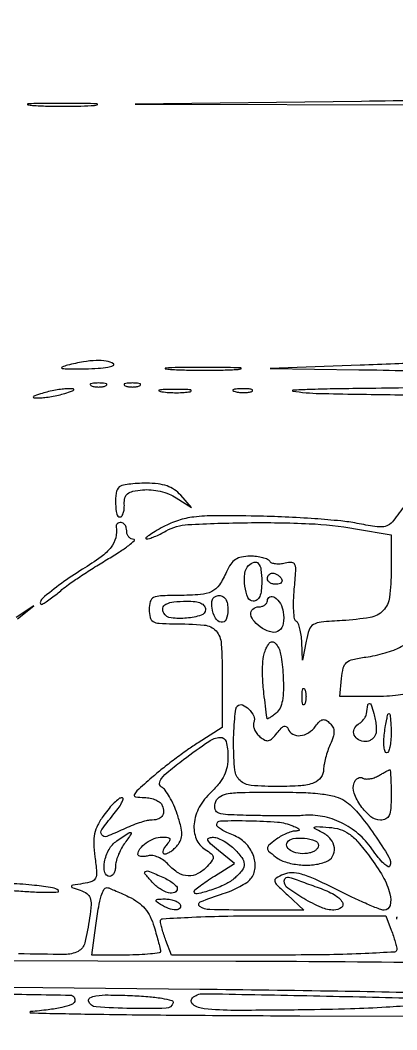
# Model space of a CAD drawing. Extents: x 24 to 1546, y 0 to 2379.
# Drawn here: x 319.1 to 386, y 1605.7 to 1785.4 of the extents above; entities that cross this region are included whole.
import ezdxf

# ---------------------------------------------------------------- set-up
doc = ezdxf.new("R2010")
doc.units = 0
doc.header["$MEASUREMENT"] = 0
doc.layers.get('0').update_dxf_attribs({"linetype": 'CONTINUOUS'})

msp = doc.modelspace()

# ---------------------------------------------------------------- linework, layer by layer
for points in [[(339.46395, 1554.999339, -0.000003), (282.698834, 1555.153426, -0.227171)], [(402.384875, 1771.321717, -0.001095), (379.715259, 1770.977596), (339.5, 1770.455192), (393.5, 1770.363778, 0.000746)], [(391.002177, 1724.469833, -0.001701), (385.682531, 1724.236565, -0.001088), (379.5, 1724), (363.5, 1723.422645), (379.25, 1723.211322, -0.002991), (387.872742, 1723.044028, -0.020715)], [(388.315002, 1719.99008, -0.003211), (380.25, 1719.863818, 0.002135), (374.724933, 1719.789216, 0.004447), (370.420312, 1719.674407, 0.004997), (367.506693, 1719.541593, 0.898827), (367.5, 1719.41025, 0.033904), (372.252963, 1718.983245, 0.002373), (385.64405, 1718.754623, 0.001796), (398.952226, 1718.638403, 0.887772)], [(387.860062, 1699.445778, 0.031838), (385.649584, 1696.640968, -0.080313), (384.726402, 1695.677549, -0.13314), (383.68844, 1695.260906, -0.068108), (382.110729, 1695.290902, -0.009841), (378.93369, 1695.851637, 0.024031), (376.031266, 1696.279395, 0.006591), (371.424271, 1696.672358, 0.006647), (366.184195, 1696.97986, 0.006889), (361, 1697.143449, 0.005017), (353.767423, 1697.199374, 0.02834), (349.91687, 1696.972054, 0.050082), (347.18761, 1696.374017, 0.043825), (344.5, 1695.226976, 0.009889), (343.031764, 1694.404247, 0.02268), (341.96875, 1693.714028, 0.045136), (341.429155, 1693.248869, 0.659168), (341.5, 1693.079631, 0.081557), (342.040519, 1693.163532, 0.017193), (342.940625, 1693.493251, 0.017583), (343.969531, 1693.953565, 0.015871), (345, 1694.5, -0.117617), (348.896098, 1695.642123, -0.0098), (359.492367, 1695.974952, -0.014132), (370.434027, 1695.794829, -0.031934), (378.668087, 1694.897345), (385, 1693.79469), (385, 1687.51979, -0.030411), (384.705409, 1682.680706, -0.163257), (383.583826, 1680.330495, -0.15943), (381.255726, 1679.101616, -0.028639), (376.316159, 1678.544979, 0.009335), (372.576834, 1678.269177, 0.107286), (371.179087, 1677.827525, 0.181471), (370.421457, 1676.913215, 0.037783), (369.881641, 1674.862517), (369.263282, 1671.5), (369.131641, 1674.690983, 0.024164), (369.018463, 1675.951466, 0.030423), (368.787195, 1677.100035, 0.031415), (368.483778, 1678.008524, 0.159349), (368.143917, 1678.411055, -0.221609), (367.833901, 1678.883153, -0.020578), (367.685621, 1680.307434, -0.023412), (367.657362, 1682.099484, -0.016188), (367.785921, 1684.123838, 0.006719), (368.053714, 1687.368193, 0.102941), (367.901862, 1688.475849, 0.308101), (367.347049, 1688.881772, 0.072547), (366.143, 1688.747646, -0.043158), (365.282402, 1688.600348, -0.052735), (364.466409, 1688.618399, -0.061708), (363.810198, 1688.786482, -0.162203), (363.441979, 1689.09388, 0.155467), (363.033705, 1689.443922, 0.037144), (362.176258, 1689.733827, 0.034662), (361.094696, 1689.93342, 0.028306), (359.919544, 1690, 0.047336), (358.415406, 1689.85728, 0.098752), (357.329676, 1689.415965, 0.097885), (356.49039, 1688.588866, 0.045933), (355.748916, 1687.25, -0.042924), (354.467677, 1684.903349, -0.131497), (353.121249, 1683.713477, -0.097447), (351.118545, 1683.163574, -0.017696), (347.25, 1683.015313, 0.009454), (344.033476, 1682.945102, 0.101866), (342.776531, 1682.632488, 0.218753), (342.188052, 1681.924217, 0.065734), (342, 1680.5, 0.056748), (342.159118, 1679.102552, 0.205298), (342.676365, 1678.395689, 0.11895), (343.752444, 1678.065976, 0.014331), (346.25, 1677.986345, -0.020415), (351.786365, 1677.742379, -0.192283), (353.872761, 1676.696196, -0.168277), (354.812459, 1674.427224, -0.014857), (354.998212, 1668.133369), (354.996424, 1659.5), (350.723416, 1656.800651, 0.013043), (348.799981, 1655.514189, 0.007409), (346.537888, 1653.86346, 0.007394), (344.30693, 1652.131969, 0.012099), (342.475204, 1650.592277, 0.003414), (339.821198, 1648.217076, 0.119313), (339.355831, 1647.531638, 0.483947), (339.58411, 1647.152963, 0.027782), (341.143011, 1647.041627, -0.048974), (342.19392, 1646.921709, -0.053701), (343.167701, 1646.600321, -0.06061), (343.926396, 1646.138128, -0.13485), (344.32411, 1645.597766, -0.086714), (344.539494, 1644.498083, -0.176251), (344.259125, 1643.675526, -0.15803), (343.48336, 1643.16737, -0.066709), (342.234462, 1643, 0.065709), (341.465924, 1642.898562, 0.015188), (340.213383, 1642.52092, 0.015428), (338.786234, 1641.993394, 0.014539), (337.365372, 1641.369091, -0.018073), (334.451643, 1640.113338, -0.340837), (333.555708, 1640.37699, -0.325247), (333.55694, 1641.334778, -0.017329), (335.547795, 1643.874432, 0.018046), (336.486003, 1645.074806, 0.037987), (337.105367, 1646.081864, 0.066767), (337.348272, 1646.763942, 0.476775), (337.156988, 1647, 0.166448), (336.632001, 1646.820254, 0.026098), (335.791834, 1646.095285, 0.026593), (334.857583, 1645.099469, 0.020394), (333.943119, 1643.920118, 0.035336), (332.865581, 1642.155225, 0.066618), (332.30306, 1640.587235, 0.061253), (332.147012, 1638.839682, 0.025737), (332.347159, 1636.483852, -0.012011), (332.652351, 1633.775089, -0.127325), (332.471223, 1632.688087, -0.210927), (331.811082, 1632.089379, -0.041735), (330.222134, 1631.704823, 0.003225), (328.401134, 1631.410051, 0.260162), (328.184407, 1631.236232, 0.426057), (328.272573, 1631.038669, 0.005121), (329.743442, 1630.526173, -0.064424), (330.93388, 1629.945678, -0.166517), (331.510855, 1629.199816, -0.101105), (331.663513, 1628.003156, -0.015991), (331.410069, 1625.635084, -0.025053), (330.561353, 1621.190743, -0.218956), (329.346274, 1619.656724, -0.118793), (327.006252, 1619.100641, -0.005484), (318.76875, 1619.217074)], [(318.593164, 1678.83544), (321.5, 1681.17088), (318.34563, 1679.08544, -0.035106)], [(316.239448, 1630.514094, -0.014116), (319.213687, 1630.374547, 0.007548), (321.965569, 1630.209185, 0.014531), (324.173818, 1630.174156, 0.012909), (325.782107, 1630.236934, 0.643991), (325.867397, 1630.462373, 0.160492), (324.837114, 1630.985639, 0.011647), (321.632196, 1631.399333, 0.014072), (317.458205, 1631.721098, 0.007368)], [(386.035749, 1625.406726, -0.073314), (386, 1625.649223, -0.396601), (386.133622, 1625.791185, -0.002488)], [(308.305629, 1618), (357.402814, 1617.912549, -0.00233), (391.945834, 1617.690039, -0.013328), (410.266134, 1616.998021, -0.016923), (421.427157, 1615.897881, -0.322658), (423.833142, 1613.627905, -0.113998), (423.769217, 1611.889796, -0.240139), (422.887584, 1610.914754, -0.118948), (420.973856, 1610.669368, -0.022974), (417.5, 1611.212863, 0.043013), (413.700166, 1611.6524, 0.001083), (396.32814, 1612.121944, 0.002253), (375.514326, 1612.54559, 0.001385), (351, 1612.866158), (289.5, 1613.5)], [(314.188104, 1612.06001, -0.003315), (327.971083, 1611.857971, -0.504162), (328.754682, 1610.75, -0.23244), (328.201827, 1610.18569, -0.02766), (326.471894, 1609.681535, -0.025574), (324.053115, 1609.248547, -0.012342), (320.921349, 1608.930158, 0.950471), (320.92736, 1608.697742, 0.002309), (331.909709, 1608.474786, 0.002097), (348.049802, 1608.289389, 0.001008), (368.75, 1608.180158), (424, 1608), (424, 1603.833333, 0.013553)]]:
    msp.add_lwpolyline(points, format="xyb")
for points in [[(321.286513, 1770.259922, 0.009604), (323.881008, 1770.147631, 0.006105), (326.904699, 1770.11184, 0.006131), (329.873938, 1770.149357, 0.011299), (332.286513, 1770.264024, 0.099936), (332.763171, 1770.395585, 0.764402), (332.737288, 1770.521315, 0.012902), (330.449157, 1770.605233, 0.002807), (326.5, 1770.625933, 0.002694), (322.559407, 1770.603228, 0.014736), (320.431038, 1770.516725, 0.85479), (320.42035, 1770.392998, 0.045022)], [(327.5, 1724.007982, 0.041085), (326.499501, 1723.666635, 0.733967), (326.52297, 1723.446994, 0.050698), (327.635212, 1723.339079, 0.003883), (330.648026, 1723.376297, 0.011554), (332.930906, 1723.475034, 0.025928), (334.652837, 1723.679477, 0.049106), (335.618503, 1723.944814, 0.615179), (335.648026, 1724.234687, 0.102996), (334.377315, 1724.71882, 0.046675), (332.592098, 1724.835857, 0.036227), (330.313628, 1724.606699, 0.018504)], [(345.789188, 1723.258586, 0.008711), (348.612159, 1723.14806, 0.005503), (351.908478, 1723.112769, 0.005525), (355.149843, 1723.149556, 0.010124), (357.789188, 1723.262181, 0.088327), (358.319858, 1723.391534, 0.788092), (358.297449, 1723.515128, 0.011688), (355.807799, 1723.597762, 0.002526), (351.5, 1723.618236, 0.002432), (347.200814, 1723.596037, 0.013217), (344.872449, 1723.511106, 0.86599), (344.862628, 1723.389364, 0.041857)], [(331.75, 1720.337719, 0.057986), (332.320008, 1720.181385, 0.037979), (333, 1720.12966, 0.037979), (333.679992, 1720.181385, 0.057986), (334.25, 1720.337719, 0.174857), (334.459382, 1720.525001, 0.447206), (334.398438, 1720.693942, 0.078554), (333.89144, 1720.810911, 0.017491), (333, 1720.842105, 0.017491), (332.10856, 1720.810911, 0.078554), (331.601562, 1720.693942, 0.447206), (331.540618, 1720.525001, 0.174857)], [(337.75, 1720.337719, 0.057986), (338.320008, 1720.181385, 0.037979), (339, 1720.12966, 0.037979), (339.679992, 1720.181385, 0.057986), (340.25, 1720.337719, 0.174857), (340.459382, 1720.525001, 0.447206), (340.398438, 1720.693942, 0.078554), (339.89144, 1720.810911, 0.017491), (339, 1720.842105, 0.017491), (338.10856, 1720.810911, 0.078554), (337.601562, 1720.693942, 0.447206), (337.540618, 1720.525001, 0.174857)], [(323, 1719, 0.004595), (321.660122, 1718.557279, 0.172749), (321.413781, 1718.36194, 0.574334), (321.487696, 1718.221484, 0.010926), (322.5, 1718.19936, 0.0298), (323.443967, 1718.255671, 0.014229), (324.646875, 1718.434548, 0.01405), (325.896643, 1718.693325, 0.019418), (327, 1719, 0.004595), (328.339878, 1719.442721, 0.172749), (328.586219, 1719.63806, 0.574334), (328.512304, 1719.778516, 0.010926), (327.5, 1719.80064, 0.0298), (326.556033, 1719.744329, 0.014229), (325.353125, 1719.565452, 0.01405), (324.103357, 1719.306675, 0.019418)], [(344.26375, 1719.282419, 0.022548), (345.485188, 1719.153707, 0.015659), (346.872547, 1719.114038, 0.015827), (348.209518, 1719.160023, 0.031163), (349.26375, 1719.296069, 0.248898), (349.455688, 1719.450815, 0.49082), (349.374351, 1719.596853, 0.030832), (348.29708, 1719.692368, 0.00738), (346.5, 1719.713986, 0.006817), (344.711719, 1719.684722, 0.040183), (343.780601, 1719.581582, 0.720633), (343.761725, 1719.438612, 0.075924)], [(357.269032, 1719.307009, 0.037336), (358.036634, 1719.167106, 0.029507), (358.880008, 1719.127736, 0.030339), (359.671085, 1719.185595, 0.06278), (360.269032, 1719.344063, 0.31318), (360.386009, 1719.52287, 0.333666), (360.257153, 1719.684921, 0.052471), (359.580113, 1719.787295, 0.014395), (358.5, 1719.805051, 0.012823), (357.431793, 1719.764444, 0.080377), (356.900903, 1719.643467, 0.597527), (356.883358, 1719.48334, 0.087174)], [(336.666667, 1702.333333, 0.162313), (336.127459, 1701.254735, 0.043093), (336.019034, 1699.307644, 0.042805), (336.231137, 1697.48835, 0.35632), (336.829401, 1697, 0.245069), (337.141531, 1697.162762, 0.072054), (337.391841, 1697.660938, 0.054262), (337.549378, 1698.388154, 0.035062), (337.579401, 1699.25, -0.069093), (337.698882, 1700.409387, -0.166518), (338.158762, 1701.125811, -0.11755), (339.087711, 1701.558721, -0.026609), (340.820774, 1701.818637, -0.046052), (342.331559, 1701.824109, -0.035408), (343.96097, 1701.562487, -0.03568), (345.520581, 1701.077786, -0.049784), (346.820774, 1700.413835), (349.5, 1698.690397), (347.595012, 1700.845198, 0.060707), (346.470631, 1701.842529, 0.06607), (345.169999, 1702.507094, 0.056028), (343.565678, 1702.880172, 0.029145), (341.511679, 1703, 0.014768), (339.862818, 1702.951289, 0.019421), (338.364889, 1702.804167, 0.017202), (337.149059, 1702.594034, 0.145989)], [(336.118421, 1695.25, -0.096783), (336.047228, 1693.293013, -0.109948), (335.234982, 1691.604402, -0.069037), (333.436495, 1689.875823, -0.018684), (330.146782, 1687.671461, 0.019125), (326.399863, 1685.155944, 0.021568), (323.008743, 1682.454834, 0.201047), (322.630803, 1681.68863, 0.593698), (323, 1681.456808, 0.02265), (323.714598, 1681.901, 0.009215), (324.646875, 1682.56638, 0.009096), (325.624422, 1683.319581, 0.011457), (326.5, 1684.053482, -0.026671), (327.645569, 1684.955825, -0.006132), (329.675, 1686.348981, -0.00632), (332.056252, 1687.897855, -0.006131), (334.5, 1689.402145, 0.008645), (336.717407, 1690.782533, 0.018451), (338.370313, 1691.940254, 0.027115), (339.342873, 1692.762962, 0.677988), (339.25, 1692.997429, -0.119167), (338.773226, 1693.113736, -0.100439), (338.367188, 1693.43987, -0.092011), (338.094511, 1693.926904, -0.081904), (338, 1694.5, 0.064853), (337.925306, 1695.073457, 0.082425), (337.70625, 1695.559375, 0.098894), (337.381354, 1695.884432, 0.148195), (337, 1696, 0.075146), (336.626809, 1695.943594, 0.101574), (336.328536, 1695.779687, 0.119953), (336.151665, 1695.535622, 0.137085)], [(362, 1685.5, -0.025511), (361.918107, 1683.895967, -0.075863), (361.642857, 1682.833333, -0.129352), (361.169448, 1682.226074, -0.164293), (360.5, 1682, -0.303387), (359.54437, 1682.638635, -0.065524), (359.003025, 1684.659855, -0.061334), (358.984237, 1686.919873, -0.169392), (359.666667, 1688.333333, -0.11722), (360.643661, 1688.935056, -0.309478), (361.393764, 1688.71805, -0.142498), (361.870417, 1687.60875, -0.030696)], [(365.5, 1686, -0.139169), (365.607943, 1685.620352, -0.191142), (365.478525, 1685.29375, -0.138808), (365.110654, 1685.073267, -0.066118), (364.559017, 1685, -0.062283), (363.962904, 1685.074545, -0.080552), (363.457961, 1685.29375, -0.097988), (363.120018, 1685.618621, -0.153634), (363, 1686, -0.092995), (363.071618, 1686.381732, -0.096318), (363.276414, 1686.70625, -0.099231), (363.581949, 1686.923444, -0.105429), (363.940983, 1687, -0.089642), (364.346558, 1686.926698, -0.053229), (364.7871, 1686.70625, -0.051032), (365.193797, 1686.382515, -0.06081)], [(356, 1680.416667, -0.099758), (355.665004, 1678.754328, -0.341983), (354.766881, 1678.247168, -0.246964), (353.754387, 1678.984177, -0.077969), (353.180449, 1680.828328, -0.049589), (353.135679, 1681.780163, -0.118091), (353.334992, 1682.454992, -0.155126), (353.772879, 1682.855398, -0.108654), (354.430449, 1683, -0.129929), (355.099007, 1682.823287, -0.12769), (355.598108, 1682.338523, -0.093042), (355.902284, 1681.531429, -0.043744)], [(365.834665, 1680.056337, -0.07229), (365.836649, 1678.017981, -0.193672), (365.121157, 1676.785447, -0.218361), (363.827713, 1676.479518, -0.090377), (362.117898, 1677.158445, -0.069494), (360.68892, 1678.354774, -0.144886), (360.06667, 1679.652027, -0.260276), (360.41067, 1680.595083, -0.179845), (361.5, 1681, 0.070529), (362.073262, 1681.081267, 0.086171), (362.559375, 1681.318229, 0.100211), (362.884375, 1681.670216, 0.137303), (363, 1682.083333, -0.292727), (363.443046, 1682.775244, -0.269366), (364.291878, 1682.694764, -0.107859), (365.313104, 1681.565354, -0.094013)], [(352, 1680.5, -0.329698), (351.244886, 1679.47932, -0.052762), (348.655179, 1678.977322, -0.050867), (345.905169, 1679.020238, -0.228868), (344.586203, 1679.86052, -0.196935), (344.436353, 1680.762224, -0.219336), (344.971097, 1681.456886, -0.094816), (346.367434, 1681.879431, -0.026201), (348.666667, 1682, -0.027804), (350.176427, 1681.915981, -0.078075), (351.194444, 1681.6375, -0.128843), (351.781881, 1681.163308, -0.160198)], [(365.795133, 1668.830897, -0.015698), (365.854327, 1666.15396, -0.043197), (365.674189, 1664.275906, -0.063957), (365.24976, 1662.949573, -0.110605), (364.545133, 1662.037457, -0.014981), (363.948539, 1661.57179, -0.028667), (363.438955, 1661.241205, -0.035719), (363.062795, 1661.061, -0.48631), (362.949183, 1661.127555, -0.005737), (362.397849, 1665.546348, -0.017064), (362.158476, 1668.588264, -0.024757), (362.169937, 1670.836092, -0.047862), (362.438866, 1672.612444, -0.102203), (363.351232, 1674.503102, -0.471515), (364.404265, 1674.541337, -0.137906), (365.360914, 1672.570009, -0.031065)], [(389.591266, 1670.845382, -0.008339), (389.298637, 1669.192658, -0.010283), (388.968592, 1667.662853, -0.008832), (388.643792, 1666.394614, -0.07142), (388.404441, 1665.845382, -0.210118), (387.920956, 1665.51247, -0.015), (386.271668, 1665.248331, -0.019071), (384.215996, 1665.061433, -0.013133), (381.877625, 1665), (375.873283, 1665), (376.186642, 1668.25, -0.036021), (376.503492, 1670.116744, -0.153444), (377.082556, 1671.072645, -0.126073), (378.17243, 1671.627364, -0.021111), (380.5, 1672.045534, 0.019244), (382.178112, 1672.34056, 0.016653), (383.9125, 1672.775697, 0.016971), (385.458103, 1673.276007, 0.045991), (386.5, 1673.765125, -0.030951), (388.600387, 1674.829263, -0.299484), (389.537214, 1674.663716, -0.227063), (389.926499, 1673.652171, -0.019848)], [(369.662281, 1663.75, -0.174857), (369.474999, 1663.540618, -0.447206), (369.306058, 1663.601562, -0.078554), (369.189089, 1664.10856, -0.017491), (369.157895, 1665, -0.017491), (369.189089, 1665.89144, -0.078554), (369.306058, 1666.398438, -0.447206), (369.474999, 1666.459382, -0.174857), (369.662281, 1666.25, -0.057986), (369.818615, 1665.679992, -0.037979), (369.87034, 1665, -0.037979), (369.818615, 1664.320008, -0.057986)], [(360.60495, 1660.412899, 0.122694), (360.533723, 1659.833116, 0.068267), (360.716616, 1659.140735, 0.061532), (361.111657, 1658.44674, 0.059489), (361.667653, 1657.86086, 0.051437), (362.543429, 1657.274554, 0.178145), (363.208505, 1657.184511, 0.144967), (363.859897, 1657.545418, 0.030546), (364.722965, 1658.537747, -0.026289), (365.440797, 1659.377407, -0.116725), (365.980688, 1659.729967, -0.255068), (366.388815, 1659.66687, -0.140736), (366.698085, 1659.25, 0.182363), (367.515873, 1658.316487, 0.149305), (368.82628, 1658.058758, 0.116972), (370.31762, 1658.578101, 0.091883), (371.572437, 1659.75, -0.035329), (372.283316, 1660.582211, -0.148086), (372.854606, 1660.893715, -0.186061), (373.423829, 1660.800249, -0.062005), (374.105554, 1660.277126, -0.07859), (374.646184, 1659.54425, -0.11576), (374.841886, 1658.772092, -0.084416), (374.697038, 1657.818243, -0.027104), (374.172874, 1656.480073, 0.023241), (373.723815, 1655.359198, 0.018804), (373.344532, 1654.119809, 0.019197), (373.081313, 1652.948121, 0.045679), (373, 1652.059936, -0.158064), (372.5302, 1650.610959, -0.145618), (371.285473, 1649.655793, -0.073749), (368.959633, 1649.140349, -0.017717), (365, 1649, -0.019716), (360.112473, 1649.192802, -0.169164), (358.139471, 1650.059753, -0.183461), (357.216402, 1651.928745, -0.023969), (357, 1656.440322, -0.009832), (357.047851, 1658.873495, -0.013991), (357.193285, 1661.030963, -0.009928), (357.397875, 1662.79991, -0.164048), (357.657991, 1663.324657, -0.293178), (358.559483, 1663.521545, -0.10641), (359.714598, 1662.785433, -0.092471), (360.57303, 1661.549294, -0.199843)], [(382.225282, 1658.25, -0.086674), (381.957498, 1657.772212, -0.068361), (381.523194, 1657.367188, -0.068229), (380.994812, 1657.093599, -0.08559), (380.452028, 1657, -0.127071), (379.222588, 1657.31758, -0.165743), (378.447137, 1658.17245, -0.193506), (378.419979, 1659.219292, -0.166738), (379.121885, 1660.075329, 0.045065), (379.658408, 1660.477841, 0.041211), (380.131897, 1660.981322, 0.043729), (380.478781, 1661.505127, 0.094658), (380.625, 1661.963525, -0.011727), (380.850187, 1663.52228, -0.358235), (381.127017, 1663.76307, -0.328614), (381.44274, 1663.543769, -0.010914), (381.931951, 1662, -0.026422), (382.180001, 1660.951127, -0.025338), (382.320311, 1659.867188, -0.026205), (382.345138, 1658.900053, -0.077956)], [(385, 1658.5, -0.021529), (384.942214, 1657.158554, -0.034612), (384.765235, 1656.028125, -0.038489), (384.511037, 1655.210524, -0.307262), (384.200801, 1655, -0.335283), (383.916097, 1655.215092, -0.041434), (383.756394, 1656.028125, -0.035585), (383.711167, 1657.158231, -0.021273), (383.810207, 1658.5, -0.010324), (383.995004, 1659.841768, -0.016747), (384.213521, 1660.971875, -0.010728), (384.438973, 1661.869979, -0.337893), (384.609406, 1662, -0.368991), (384.764547, 1661.867463, -0.011422), (384.885263, 1660.971875, -0.017314), (384.971889, 1659.841922, -0.010473)], [(356, 1654.40121, -0.043387), (355.837186, 1652.528446, -0.066303), (355.346919, 1650.975785, -0.062133), (354.43959, 1649.536164, -0.033253), (353, 1648, 0.078461), (350.908276, 1645.320562, 0.101519), (349.977211, 1642.35164, 0.123402), (350.364157, 1639.683435, 0.157014), (351.959938, 1637.792946, -0.025406), (353.071645, 1637.017528, -0.201869), (353.372379, 1636.483108, -0.192022), (353.208157, 1635.878562, -0.022727), (352.30495, 1634.784472, -0.084497), (350.661892, 1633.491718, -0.135421), (348.935272, 1633.08955, -0.12806), (347.177156, 1633.623967, -0.071472), (345.444309, 1635.061538, 0.051882), (344.586473, 1635.831644, 0.054235), (343.600603, 1636.395494, 0.059629), (342.622086, 1636.689675, 0.107588), (341.789322, 1636.655157, -0.035441), (341.103507, 1636.526868, -0.061718), (340.525613, 1636.532189, -0.093398), (340.137669, 1636.66021, -0.272939), (340, 1636.89362, -0.169621), (340.35935, 1637.92242, -0.069001), (341.448196, 1638.959235, -0.064696), (342.890775, 1639.735988, -0.091433), (344.322445, 1640, -0.025587), (345.325244, 1639.948649, -0.267146), (345.646949, 1639.716825, -0.26035), (345.612824, 1639.316897, -0.024557), (345, 1638.5, 0.037052), (344.585453, 1637.917672, 0.095981), (344.407958, 1637.436222, 0.208269), (344.485192, 1637.132271, 0.231849), (344.755111, 1637, 0.110156), (345.227217, 1637.105288, 0.038664), (345.834952, 1637.450151, 0.036139), (346.466435, 1637.946023, 0.03505), (347.026913, 1638.532428, 0.080804), (347.598144, 1639.504092, 0.095261), (347.789149, 1640.552193, 0.061232), (347.60553, 1641.935161, 0.016117), (346.973153, 1644.081346, 0.024286), (346.35847, 1645.678744, 0.026697), (345.608513, 1647.157773, 0.02747), (344.83807, 1648.339934, 0.10743), (344.188996, 1648.914109, -0.29128), (343.845767, 1649.551878, -0.151898), (344.189344, 1650.42562, -0.051924), (345.478506, 1651.729041, -0.009762), (348.1152, 1653.807777, -0.011167), (352.590626, 1657.04192, -0.13285), (354.588667, 1657.747072, -0.360185), (355.657556, 1656.98991, -0.065855)], [(385, 1647.5, -0.014417), (384.930185, 1645.079309, -0.084957), (384.645278, 1643.84682, -0.17816), (384.069576, 1643.227979, -0.117759), (383.11501, 1643, -0.175235), (381.390372, 1643.623584, -0.06545), (379.616373, 1645.542462, -0.065634), (378.405164, 1647.844238, -0.181897), (378.41695, 1649.64417, -0.072916), (378.709331, 1650.164455, -0.102633), (379.112251, 1650.50986, -0.124059), (379.559883, 1650.627639, -0.141943), (379.985017, 1650.50926, 0.12209), (380.49422, 1650.345813, 0.053527), (381.207051, 1650.373863, 0.048562), (381.995561, 1650.569609, 0.046774), (382.74208, 1650.915469, -0.004545), (383.433726, 1651.30987, -0.006431), (384.057049, 1651.647399, -0.003879), (384.585882, 1651.919815, -0.086937), (384.75, 1651.969591, -0.429778), (384.850975, 1651.886121, -0.003079), (384.926562, 1650.669192, -0.00876), (384.982044, 1649.223409, -0.005209)], [(376.76007, 1646.4555, -0.067838), (379.101359, 1644.289705, -0.020928), (382.004849, 1640.446451, -0.014384), (384.604087, 1636.44767, -0.220829), (384.78479, 1634.854371, -0.480318), (384.446841, 1634.729672, -0.053914), (383.694954, 1635.301013, -0.034687), (382.697149, 1636.385194, -0.017146), (381.578613, 1637.886562, 0.063509), (379.162854, 1640.570492, 0.06433), (376.1606, 1642.548673, 0.065532), (372.807622, 1643.671908, 0.070513), (369.362741, 1643.849742, -0.019345), (368.246337, 1643.79328, -0.002735), (365.944993, 1643.778603, -0.003114), (363.220131, 1643.793102, -0.002647), (360.34362, 1643.841556, -0.005488), (355.989044, 1643.985803, -0.067727), (354.359744, 1644.281172, -0.242604), (353.73662, 1644.910809, -0.140913), (353.710251, 1646, -0.162895), (354.422035, 1647.089426, -0.121608), (355.737137, 1647.687923, -0.041996), (358.297069, 1647.947653, -0.004293), (364.394125, 1648, -0.007763), (369.390475, 1647.92242, -0.023305), (372.792016, 1647.657745, -0.034096), (375.175507, 1647.193366, -0.087832)], [(367.5, 1642, -0.011786), (368.425805, 1641.576047, -0.170312), (368.676075, 1641.323268, -0.492085), (368.58494, 1641.144551, -0.034909), (367.94113, 1641.070285, 0.06623), (367.206672, 1640.938666, 0.028043), (366.269971, 1640.580021, 0.027141), (365.298772, 1640.079329, 0.031918), (364.44113, 1639.5, 0.015336), (363.227235, 1638.501045, 0.216165), (363, 1638, 0.216165), (363.227235, 1637.498955, 0.015336), (364.44113, 1636.5, 0.088776), (366.237684, 1635.562836, 0.051189), (368.6348, 1635.073326, 0.049848), (371.176786, 1635.074503, 0.066681), (373.418213, 1635.606989, 0.163247), (374.605435, 1636.586942, 0.172815), (374.926857, 1638.059819, 0.141755), (374.244949, 1639.632945, 0.104094), (372.75, 1640.823902, -0.00815), (371.404592, 1641.526999, -0.548033), (371.389428, 1641.742419, -0.174658), (371.770042, 1641.857071, -0.003016), (373.966602, 1641.726717, -0.057042), (375.923724, 1641.372059, -0.083124), (377.4922, 1640.596725, -0.05867), (379.077693, 1639.142709, -0.016076), (381.211565, 1636.5, -0.032639), (383.522322, 1632.987355, -0.063994), (384.789026, 1629.895206, -0.125006), (384.814271, 1627.836894, -0.345531), (383.75, 1626.995516, -0.096839), (382.949269, 1627.149088, -0.006217), (380.742728, 1628.069014, -0.008905), (378.129148, 1629.252635, -0.006505), (375.267797, 1630.656272, 0.009476), (371.469613, 1632.491547, 0.038116), (369.05443, 1633.38678, 0.065711), (367.308225, 1633.646301, 0.109435), (365.857676, 1633.349697, 0.02903), (364.549647, 1632.67247, 0.3175), (364.321146, 1632.16099, 0.151495), (364.678004, 1631.500605, 0.006749), (366.579661, 1629.688941), (369.479563, 1627), (359.539782, 1627, -0.005916), (352.780474, 1627.079975, -0.142721), (350.998116, 1627.645397, -0.602791), (351.084032, 1628.46174, -0.017977), (355.170008, 1629.93035, 0.023247), (356.662402, 1630.484578, 0.022573), (358.112001, 1631.179827, 0.02316), (359.32802, 1631.906525, 0.073408), (360.031675, 1632.538166, 0.155317), (360.82383, 1634.495553, 0.113676), (360.471248, 1636.828421, 0.102833), (359.071984, 1638.957983, 0.106298), (356.954871, 1640.323136, -0.021634), (355.823048, 1640.807256, -0.030775), (354.867993, 1641.340193, -0.031264), (354.172543, 1641.850476, -0.222379), (354, 1642.219238, -0.408653), (354.669724, 1642.901825, -0.008816), (359.801992, 1642.90897, -0.015972), (364.806614, 1642.667658, -0.081614)], [(337.556704, 1638.777494, 0.032678), (336.960821, 1637.796096, 0.027309), (336.457282, 1636.68571, 0.028182), (336.108956, 1635.615973, 0.0647), (336, 1634.777494, -0.054303), (335.92593, 1634.097501, -0.073999), (335.70625, 1633.522139, -0.093637), (335.381565, 1633.136022, -0.172913), (335, 1633, -0.347811), (334.095636, 1633.715671, -0.107158), (334.061375, 1635.577053, -0.077568), (334.870423, 1637.793983, -0.114739), (336.25, 1639.325576, -0.002766), (338.353148, 1640.775429, -0.254058), (338.712886, 1640.811682, -0.473024), (338.786279, 1640.565716, -0.00433)], [(357, 1638, -0.030866), (358.460304, 1636.347346, -0.154857), (358.883782, 1635.203942, -0.178939), (358.540851, 1634.121096, -0.044153), (357.25, 1632.732899, -0.072684), (355.544111, 1631.594763, -0.030191), (352.968321, 1630.557339, -0.025361), (350.537576, 1629.879876, -0.480558), (350, 1630.310032, -0.223419), (350.138645, 1630.604825, -0.009681), (351.055287, 1631.334322, -0.014906), (352.215823, 1632.168153, -0.009911), (353.592465, 1633.057147), (357.184931, 1635.277412), (354.342465, 1637.602743, -0.010811), (352.923765, 1638.81547, -0.102497), (352.450562, 1639.454214, -0.414272), (352.581187, 1639.809668, -0.103512), (353.25, 1639.964037, -0.088017), (354.062908, 1639.83699, -0.03798), (355.073437, 1639.401936, -0.036063), (356.105515, 1638.762675, -0.039707)], [(372.08391, 1638.5, -0.14641), (371.971618, 1638.092716, -0.078305), (371.625958, 1637.695469, -0.066852), (371.108963, 1637.367777, -0.056732), (370.494408, 1637.165426, -0.071635), (368.831091, 1637.062646, -0.090898), (367.347424, 1637.461482, -0.145937), (366.528358, 1638.200007, -0.282366), (366.531054, 1639.050247, -0.221513), (367.578067, 1639.738067, -0.061081), (369.598642, 1639.785033, -0.064249), (371.478481, 1639.350644, -0.307599)], [(344.452947, 1632.839485, -0.025457), (345.428258, 1632.333672, -0.034096), (346.251803, 1631.773273, -0.036304), (346.841252, 1631.236952, -0.192314), (347, 1630.839485, -0.308202), (346.529512, 1630.14871, -0.158131), (345.435498, 1630.081593, -0.086063), (343.919887, 1630.765884, -0.05993), (342.5, 1632, -0.016569), (341.245864, 1633.481643, -0.493618), (341.350108, 1633.893739, -0.20354), (342.036082, 1633.896745, -0.007579)], [(372.215282, 1630.95299, -0.040288), (374.878234, 1629.750292, -0.120704), (376.335794, 1628.405994, -0.393923), (376.177615, 1627.455813, -0.165312), (374.836649, 1627, -0.102415), (372.600991, 1627.462782, -0.030683), (369.482894, 1629.045025, -0.025794), (366.644316, 1630.914947, -0.238555), (366, 1632.188548, -0.138695), (366.099765, 1632.541287, -0.150752), (366.367188, 1632.775969, -0.121156), (366.772171, 1632.849621, -0.073976), (367.25, 1632.748313, 0.002015), (367.956667, 1632.488295, 0.000399), (369.224177, 1632.028851, 0.000423), (370.701221, 1631.4962, 0.000393)], [(338.346141, 1629.371979, -0.042534), (340.004836, 1628.400151, -0.063648), (341.241061, 1627.266535, -0.062736), (342.164395, 1625.845595, -0.03998), (342.880068, 1624.00596, -0.004311), (343.309023, 1622.528001, -0.005771), (343.67102, 1621.179766, -0.004102), (343.951444, 1620.046451, -0.058657), (344, 1619.63398, -0.37271), (343.781564, 1619.38165, -0.010022), (342.209935, 1619.186232, -0.016156), (340.242613, 1619.045618, -0.009761), (337.906162, 1619), (331.812324, 1619), (332.520493, 1624.25, -0.007313), (333.020267, 1627.586004, -0.031348), (333.470585, 1629.544459, -0.056932), (333.946801, 1630.663252, -0.269943), (334.52509, 1631, -0.097585), (334.801849, 1630.945465, -0.003416), (335.815435, 1630.521769, -0.006239), (337.008528, 1629.995747, -0.00431)], [(347.5, 1628, -0.320535), (347.45743, 1627.363698, -0.224569), (346.783871, 1627.04511, -0.088074), (345.434617, 1627.284637, -0.055643), (344, 1628, -0.021402), (343.259195, 1628.524997, -0.400385), (343.220225, 1628.783207, -0.230617), (343.521535, 1628.950013, -0.011327), (344.690983, 1628.984687, -0.041968), (345.574963, 1628.916577, -0.044123), (346.419912, 1628.701752, -0.048375), (347.108156, 1628.382909, -0.122282)], [(385.024751, 1623.4349, -0.010942), (385.398092, 1622.38429, -0.011952), (385.713521, 1621.348672, -0.011461), (385.941327, 1620.452131, -0.056537), (386, 1619.9349, -0.397534), (385.620939, 1619.533481, -0.002657), (380.395218, 1619.261672, -0.00775), (374.018171, 1619.062945, -0.003913), (365.975249, 1619), (345.950498, 1619), (344.975249, 1621.5651, -0.010942), (344.601908, 1622.61571, -0.011952), (344.286479, 1623.651328, -0.011461), (344.058673, 1624.547869, -0.056537), (344, 1625.0651, -0.397534), (344.379061, 1625.466519, -0.002657), (349.604782, 1625.738328, -0.00775), (355.981829, 1625.937055, -0.003913), (364.024751, 1626), (384.049502, 1626)], [(346.25, 1610.5, -0.335418), (345.026496, 1609.513497, -0.012721), (338.793396, 1609.47688, -0.012987), (332.565829, 1609.760674, -0.303193), (331.235391, 1610.793827, -0.360968), (331.470931, 1611.399175, -0.093489), (332.541482, 1611.754491, -0.03609), (334.698504, 1611.888128, -0.006788), (338.652058, 1611.793827, -0.010848), (341.780448, 1611.608671, -0.021968), (344.227515, 1611.30183, -0.020273), (345.995507, 1610.926458, -0.412817)], [(389.5, 1610.5, -0.39169), (389.075916, 1610.041702, -0.00371), (384.119824, 1609.693765, -0.00866), (377.772865, 1609.405735, -0.003666), (369.25, 1609.229295, -0.0032), (357.185821, 1609.145245, -0.027193), (351.776843, 1609.43656, -0.127003), (349.787713, 1610.187163, -0.46551), (349.687182, 1611.353849, -0.203129), (351.576734, 1612.11864, -0.001308), (370.011402, 1611.771507, -0.000955), (388.685501, 1611.335339, -0.406834)]]:
    msp.add_lwpolyline(points, format="xyb", close=True)

doc.saveas('drawing.dxf')
